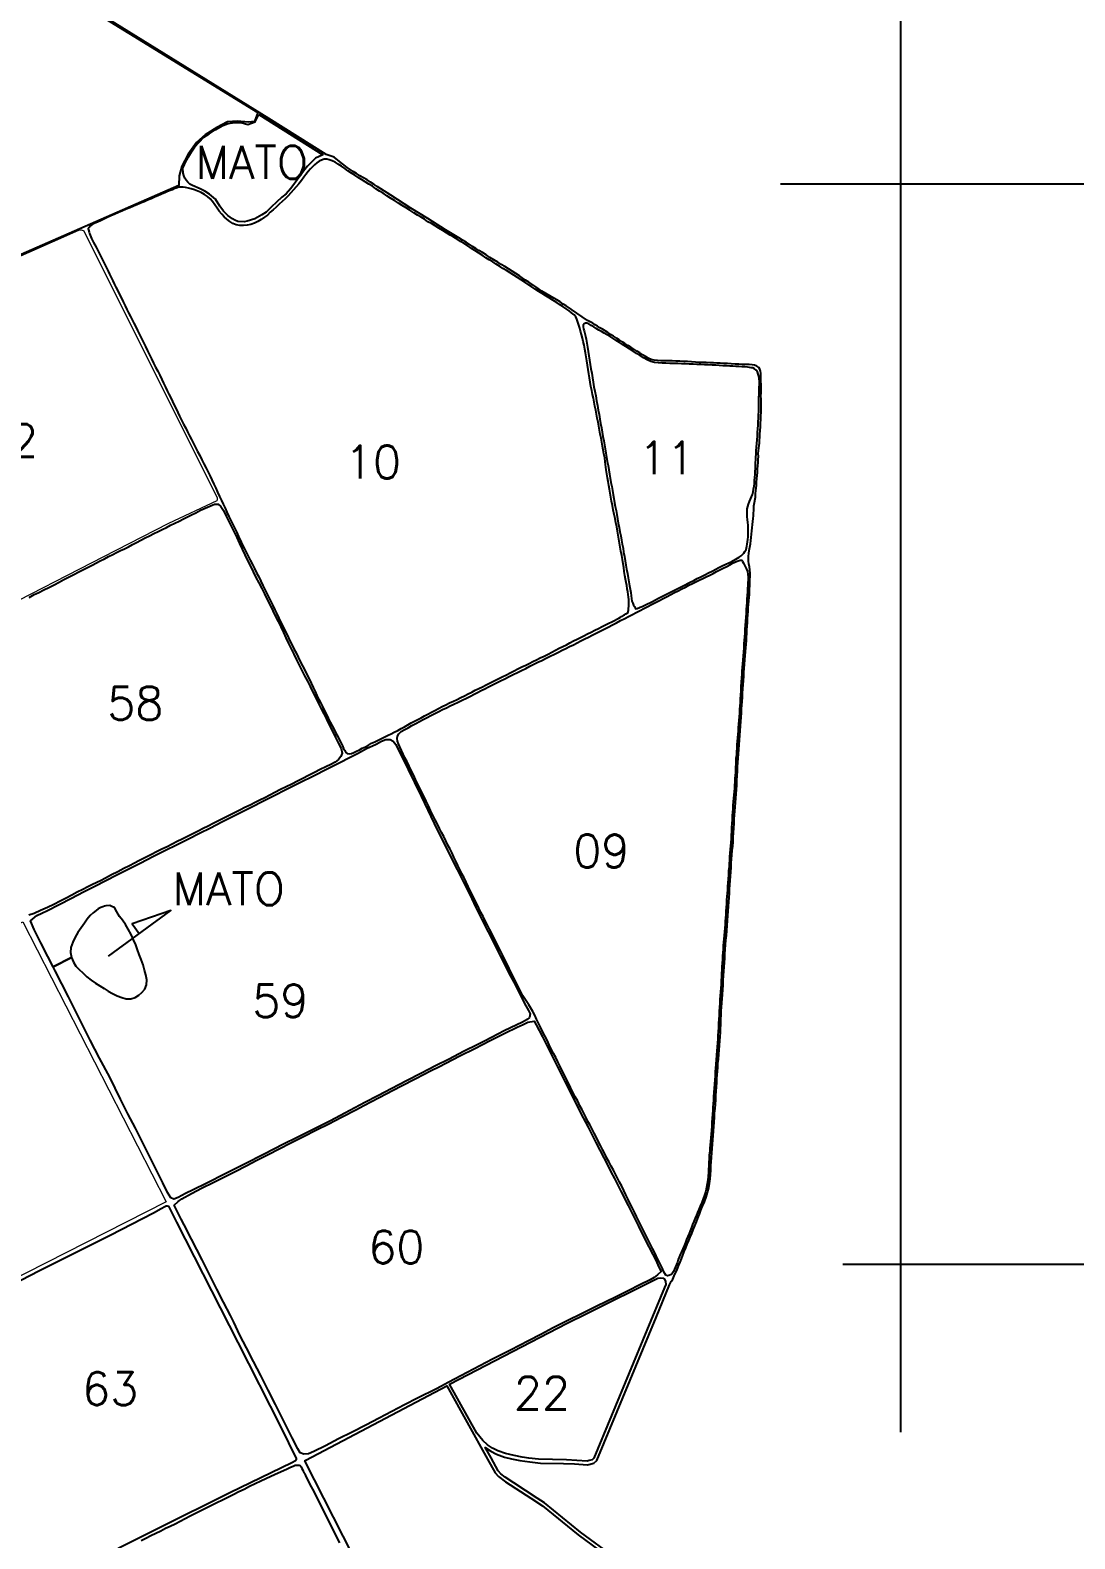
# Model space of a CAD drawing. Header units: millimetres. Extents: x 723072 to 730422, y 7782178 to 7792573.
# Drawn here: x 726292 to 727742, y 7786919 to 7789013 of the extents above; entities that cross this region are included whole.
import ezdxf

# ---------------------------------------------------------------- set-up
doc = ezdxf.new("R2010")
doc.units = ezdxf.units.MM
for name, color, linetype, lineweight in [('0114000653', 1, 'Continuous', 25), ('0114000653007', 5, 'Continuous', 25), ('0114000653009', 5, 'Continuous', 25), ('0114000653010', 5, 'Continuous', 25), ('0114000653011', 5, 'Continuous', 25), ('0114000653022', 5, 'Continuous', 25), ('0114000653035', 5, 'Continuous', 25), ('0114000653052', 5, 'Continuous', 25), ('0114000653056', 5, 'Continuous', 25), ('0114000653058', 5, 'Continuous', 25), ('0114000653059', 5, 'Continuous', 25), ('0114000653060', 5, 'Continuous', 25), ('0114000653062', 5, 'Continuous', 25), ('0114000653063', 5, 'Continuous', 25)]:
    doc.layers.add(name, color=color, linetype=linetype, lineweight=lineweight)
for name, color, linetype in [('MALHA', 8, 'Continuous'), ('MATO', 3, 'Continuous'), ('TXT_DIVERSOS', 7, 'Continuous'), ('TXT_NUM_TALHOES', 7, 'Continuous')]:
    doc.layers.add(name, color=color, linetype=linetype)
doc.styles.add('ROMANS', font='romans')
doc.styles.add('Simplex', font='simplex.shx')

msp = doc.modelspace()

# ---------------------------------------------------------------- linework, layer by layer
at = {"layer": '0114000653', "color": 1, "linetype": 'ByBlock'}
msp.add_lwpolyline([(727102.6, 7786893.7), (727055.6, 7786928.2), (727005.9, 7786968.7), (726995.6, 7786975.4), (726963.4, 7786996.3), (726951.2, 7787004.4), (726945.3, 7787008.8), (726941.5, 7787013.4), (726931.7, 7787031.2), (726926.3, 7787041), (726923.6, 7787045.4), (726931.3, 7787040.4), (726939, 7787036.5), (726950.3, 7787032.3), (726959.9, 7787030), (726971.4, 7787027.6), (726985.7, 7787025.6), (727000.2, 7787023.9), (727032.4, 7787023.6), (727047.4, 7787022.8), (727065.6, 7787021.6), (727074.2, 7787024), (727078.3, 7787027.6), (727160.7, 7787225.9), (727179.2, 7787271.5), (727181.5, 7787276), (727182.8, 7787277), (727186.6, 7787286.1), (727188.9, 7787290.6), (727190.8, 7787294.9), (727192.4, 7787298.9), (727194.1, 7787303), (727196, 7787307.5), (727197.8, 7787312.6), (727199.9, 7787317.7), (727201.9, 7787323), (727204, 7787328), (727206.1, 7787332.9), (727208.1, 7787337.7), (727210.1, 7787342.7), (727212.2, 7787347.9), (727214.4, 7787353.3), (727216.6, 7787358.8), (727218.7, 7787364.2), (727220.8, 7787369.5), (727223, 7787375), (727225.3, 7787380.7), (727227.7, 7787386.8), (727230.1, 7787393.2), (727232.1, 7787399.5), (727233.7, 7787405.9), (727235, 7787412.2), (727235.8, 7787418.6), (727236.3, 7787424.8), (727236.7, 7787430.7), (727236.9, 7787436.6), (727237.3, 7787442.4), (727237.7, 7787448.4), (727238.2, 7787454.6), (727238.6, 7787460.6), (727239.1, 7787466.6), (727239.6, 7787472.6), (727240, 7787478.6), (727240.4, 7787484.8), (727240.8, 7787491.1), (727241.2, 7787497.4), (727241.6, 7787503.6), (727242, 7787509.8), (727242.6, 7787516), (727243, 7787522.1), (727243.4, 7787528.1), (727243.7, 7787534), (727244.1, 7787540.1), (727244.5, 7787546.1), (727244.8, 7787551.9), (727245.2, 7787557.5), (727245.6, 7787562.8), (727245.9, 7787567.9), (727246.2, 7787573.1), (727246.6, 7787578.7), (727247.1, 7787584.7), (727247.6, 7787591.1), (727248.1, 7787597.5), (727248.7, 7787603.8), (727249.1, 7787610), (727249.5, 7787616.1), (727249.9, 7787621.8), (727250.1, 7787627.2), (727250.4, 7787632.1), (727250.5, 7787636.6), (727250.5, 7787640), (727250.9, 7787646.2), (727251.2, 7787651.2), (727251.6, 7787657), (727251.9, 7787662.7), (727252.3, 7787668.5), (727252.7, 7787674.6), (727253.2, 7787681), (727253.6, 7787687.6), (727254, 7787694.1), (727254.4, 7787700.7), (727254.8, 7787706.9), (727255.3, 7787712.9), (727255.6, 7787718.8), (727255.9, 7787724.7), (727256.3, 7787730.8), (727256.7, 7787737.1), (727257, 7787743.5), (727257.7, 7787749.9), (727258.2, 7787756.4), (727258.7, 7787763.1), (727259.2, 7787770.1), (727259.7, 7787777), (727260.3, 7787783.6), (727260.8, 7787790.2), (727261.2, 7787796.7), (727261.6, 7787803.2), (727262, 7787809.3), (727262.4, 7787815.1), (727262.8, 7787820.9), (727263.2, 7787826.8), (727263.7, 7787832.7), (727264.2, 7787838.9), (727264.4, 7787845), (727264.7, 7787850.9), (727265, 7787856.6), (727265.5, 7787862.3), (727265.9, 7787868.2), (727266.5, 7787874.2), (727267, 7787880.3), (727267.5, 7787886.5), (727267.9, 7787892.7), (727268.1, 7787898.9), (727268.5, 7787905.3), (727268.9, 7787911.7), (727269.3, 7787917.7), (727269.7, 7787923.4), (727270.1, 7787929.1), (727270.5, 7787934.9), (727270.9, 7787941), (727271.4, 7787947.1), (727271.8, 7787953), (727272.2, 7787959), (727272.6, 7787965), (727272.9, 7787971.5), (727273.2, 7787978.2), (727273.5, 7787984.6), (727273.8, 7787990.6), (727274.1, 7787996.5), (727274.5, 7788002.4), (727274.9, 7788008.5), (727275.4, 7788014.8), (727275.9, 7788021.3), (727276.5, 7788027.8), (727276.9, 7788034.3), (727277.4, 7788040.7), (727277.7, 7788047.1), (727278.2, 7788053.5), (727278.7, 7788059.7), (727279.1, 7788065.3), (727279.4, 7788070.8), (727279.8, 7788076), (727280.1, 7788081.4), (727280.5, 7788087), (727280.8, 7788092.9), (727281.2, 7788098.7), (727281.6, 7788104.6), (727281.9, 7788110.3), (727282.3, 7788115.9), (727282.7, 7788121.4), (727283.1, 7788127.1), (727283.5, 7788133), (727284, 7788139), (727284.3, 7788144.6), (727284.8, 7788150.7), (727285.3, 7788156), (727285.6, 7788161), (727286, 7788165.8), (727286.3, 7788170.7), (727286.5, 7788175.7), (727286.7, 7788180.7), (727287.1, 7788186), (727287.4, 7788191.1), (727287.8, 7788196.3), (727288.1, 7788201.5), (727288.4, 7788206.6), (727288.6, 7788211.4), (727289.1, 7788216.1), (727289.6, 7788220.8), (727289.9, 7788225.5), (727290.2, 7788229.7), (727290.3, 7788233.8), (727290.5, 7788237.8), (727290.6, 7788242), (727290.7, 7788246.3), (727290.9, 7788250.7), (727291.2, 7788255), (727291.1, 7788259.5), (727290.7, 7788264), (727290.2, 7788268.3), (727289.4, 7788272.2), (727288.9, 7788275.9), (727288.9, 7788279.4), (727289.1, 7788283), (727289.5, 7788286.9), (727290.1, 7788290.9), (727290.9, 7788295.4), (727291.7, 7788300.1), (727292.3, 7788304.6), (727292.8, 7788309.1), (727293.3, 7788313.6), (727293.8, 7788318.1), (727294.2, 7788322.5), (727294.6, 7788327), (727295, 7788331.2), (727295.4, 7788335.2), (727295.8, 7788339.2), (727296.1, 7788342.9), (727296.4, 7788346.4), (727296.5, 7788349.9), (727296.5, 7788352.8), (727296.8, 7788355.2), (727298.7, 7788364.8), (727298.6, 7788367), (727298.9, 7788370.2), (727299.2, 7788373.6), (727299.6, 7788377.4), (727299.9, 7788381.4), (727300.2, 7788385.7), (727300.5, 7788390.3), (727300.9, 7788394.8), (727301.3, 7788399.4), (727301.6, 7788404), (727302.1, 7788408.6), (727302.5, 7788413.1), (727302.6, 7788417.4), (727302.7, 7788421.5), (727302.6, 7788425.5), (727303.7, 7788436.7), (727304.1, 7788439.7), (727304.3, 7788442.1), (727304.4, 7788444.4), (727304.6, 7788448), (727304.9, 7788452.4), (727305.2, 7788457.3), (727305.5, 7788462.4), (727305.7, 7788467.6), (727305.9, 7788472.8), (727306.1, 7788478), (727306.4, 7788483), (727306.5, 7788487.7), (727306.6, 7788492.2), (727306.6, 7788496.8), (727306.5, 7788501.2), (727306.3, 7788505.5), (727306.4, 7788509.7), (727306.4, 7788513.9), (727306.4, 7788517.9), (727306.4, 7788521.8), (727306.3, 7788525.5), (727306.1, 7788528.7), (727306.2, 7788531.5), (727306.2, 7788534.3), (727306.1, 7788537), (727305.7, 7788539.8), (727304.7, 7788542.6), (727303.1, 7788545.1), (727300.6, 7788546.9), (727297.5, 7788548.1), (727293.9, 7788548.7), (727289.8, 7788548.9), (727285.2, 7788549), (727280.4, 7788549.2), (727275.5, 7788549.4), (727270.4, 7788549.7), (727265.1, 7788550), (727259.8, 7788550.3), (727254.5, 7788550.6), (727249.6, 7788550.9), (727245, 7788551.2), (727240.5, 7788551.4), (727235.4, 7788551.6), (727230.3, 7788551.7), (727225.3, 7788551.8), (727220.3, 7788551.9), (727215.3, 7788552.4), (727209.9, 7788552.8), (727204.4, 7788553.1), (727199, 7788553.4), (727193.6, 7788553.7), (727188.2, 7788553.9), (727182.8, 7788554.1), (727177.3, 7788554.2), (727172.1, 7788554.3), (727167.2, 7788554.4), (727162.6, 7788554.7), (727158.1, 7788555.1), (727153.8, 7788556.3), (727149.8, 7788558.1), (727145.9, 7788560.4), (727142, 7788562.7), (727138, 7788565.2), (727133.9, 7788567.8), (727129.8, 7788570.5), (727125.8, 7788573), (727121.6, 7788575.5), (727117.5, 7788578.1), (727113.7, 7788580.7), (727109.6, 7788583.2), (727105.6, 7788585.8), (727101.4, 7788588.5), (727097.4, 7788591), (727093.5, 7788593.5), (727089.8, 7788595.8), (727086.3, 7788598), (727082.8, 7788600.2), (727079.5, 7788602.2), (727076.3, 7788604.3), (727073.1, 7788606.3), (727070.2, 7788608), (727067.5, 7788609.3), (727065.5, 7788610.3), (727035.9, 7788630.5), (727031.7, 7788633.1), (727027.4, 7788636), (727023.1, 7788638.7), (727018.8, 7788641.3), (727002.2, 7788650.9), (726993.6, 7788656.9), (726984.1, 7788663.3), (726979.4, 7788666.4), (726975, 7788669.3), (726970.9, 7788672.4), (726955.8, 7788681.8), (726950.8, 7788685), (726945.9, 7788688), (726940.9, 7788691.2), (726935.6, 7788694.5), (726930.1, 7788697.9), (726924.8, 7788701.3), (726919.8, 7788704.4), (726914.9, 7788707.4), (726910.4, 7788710.2), (726906, 7788713.1), (726901.5, 7788716), (726896.9, 7788718.9), (726892, 7788721.8), (726887.1, 7788724.9), (726882.2, 7788727.9), (726877.5, 7788730.7), (726868.4, 7788736.3), (726844, 7788751.6), (726820.4, 7788766.3), (726792.7, 7788784.1), (726773.8, 7788796.2), (726769.2, 7788799.2), (726764.4, 7788802.2), (726759.5, 7788805.3), (726754.6, 7788808.3), (726749.7, 7788811.2), (726744.9, 7788814.2), (726740.3, 7788817.1), (726736, 7788820), (726731.9, 7788822.7), (726725.3, 7788827.7), (726716.7, 7788834.7), (726713.9, 7788836.8), (726703, 7788840.5), (726623.1, 7788890.6), (725919.4, 7789326.4)], dxfattribs=at)
at = {"layer": '0114000653007', "linetype": 'Continuous'}
msp.add_lwpolyline([(727045, 7786296), (726673.2, 7787027.1), (726673.2, 7787027.2), (726673.2, 7787027.2), (726674.4, 7787027.8), (726870.1, 7787131.3), (726926.9, 7787029.6), (726937.4, 7787010.6), (726941.8, 7787005.2), (726951.7, 7786997.9), (726986.8, 7786975.1), (727002.9, 7786964.7), (727052.6, 7786924.2), (727102.2, 7786887.8)], dxfattribs=at)
at = {"layer": '0114000653009', "linetype": 'ByBlock', "elevation": 577.3}
msp.add_lwpolyline([(726973.2, 7787677.7), (726970.6, 7787683), (726968, 7787688.5), (726965.2, 7787694), (726962.3, 7787699.4), (726959.6, 7787704.9), (726956.9, 7787710.6), (726954, 7787716.5), (726951, 7787722.6), (726947.8, 7787728.7), (726944.7, 7787734.9), (726941.6, 7787741.2), (726938.7, 7787747.2), (726935.7, 7787753.1), (726932.7, 7787759.1), (726929.6, 7787765), (726926.6, 7787770.9), (726923.5, 7787776.8), (726920.5, 7787782.7), (726917.6, 7787788.5), (726914.8, 7787794.4), (726911.9, 7787800.2), (726908.9, 7787806.2), (726905.9, 7787812.3), (726902.8, 7787818.4), (726899.8, 7787824.5), (726896.9, 7787830.5), (726894.1, 7787836.4), (726891.2, 7787842.2), (726888.4, 7787848.1), (726885.6, 7787853.8), (726882.8, 7787859.5), (726880.2, 7787865.1), (726877.5, 7787870.5), (726874.7, 7787876.2), (726871.8, 7787882), (726868.8, 7787887.9), (726865.9, 7787893.7), (726863, 7787899.4), (726860, 7787905.1), (726857.2, 7787910.9), (726854.2, 7787917), (726851, 7787923.4), (726847.8, 7787929.9), (726844.6, 7787936.4), (726841.5, 7787942.8), (726838.6, 7787949), (726835.6, 7787955), (726832.7, 7787961), (726829.7, 7787967.1), (726826.7, 7787973.2), (726823.8, 7787979.3), (726820.9, 7787985.4), (726817.9, 7787991.5), (726815, 7787997.3), (726812.2, 7788003), (726809.6, 7788008.3), (726807.3, 7788013.4), (726805.1, 7788018.3), (726803.1, 7788022.6), (726801.8, 7788026.4), (726801.2, 7788029.8), (726801.7, 7788033.2), (726803.5, 7788036.5), (726806.7, 7788039.5), (726811.2, 7788042.1), (726816.5, 7788044.9), (726821.9, 7788047.8), (726827.2, 7788050.7), (726832.4, 7788053.4), (726837.6, 7788056.1), (726842.8, 7788058.9), (726848.2, 7788061.7), (726853.6, 7788064.5), (726859, 7788067.3), (726864.3, 7788070), (726869.6, 7788072.6), (726874.8, 7788075.1), (726880.2, 7788077.7), (726885.9, 7788080.4), (726891.7, 7788083.1), (726897.5, 7788085.9), (726902.9, 7788088.7), (726908.1, 7788091.3), (726913, 7788093.9), (726917.9, 7788096.4), (726923, 7788099), (726928.2, 7788101.6), (726933.6, 7788104.3), (726939.2, 7788107.1), (726944.9, 7788110), (726950.7, 7788112.9), (726956.6, 7788115.9), (726962.3, 7788118.7), (726968.2, 7788121.6), (726974, 7788124.5), (726979.7, 7788127.3), (726985.3, 7788130.2), (726990.9, 7788132.9), (726996.6, 7788135.7), (727002.3, 7788138.4), (727008.1, 7788141.2), (727013.9, 7788144.1), (727019.7, 7788147), (727025.1, 7788149.7), (727030.2, 7788152.4), (727035.4, 7788155), (727040.7, 7788157.6), (727046.1, 7788160.1), (727051.2, 7788162.8), (727056.3, 7788165.5), (727061.6, 7788168.1), (727066.8, 7788170.7), (727072.1, 7788173.4), (727077.5, 7788176.1), (727083, 7788178.9), (727088.7, 7788181.7), (727094.4, 7788184.6), (727100.1, 7788187.6), (727105.8, 7788190.5), (727111.4, 7788193.5), (727117.1, 7788196.4), (727122.5, 7788199.2), (727127.9, 7788202.1), (727133.2, 7788204.9), (727138.5, 7788207.7), (727143.9, 7788210.4), (727149.1, 7788213.2), (727154.4, 7788215.9), (727159.9, 7788218.6), (727165.3, 7788221.4), (727170.7, 7788224.2), (727176.1, 7788227), (727181.3, 7788229.7), (727186.4, 7788232.5), (727191.4, 7788235.1), (727196.4, 7788237.5), (727201.4, 7788240.1), (727206.3, 7788242.6), (727211.1, 7788245), (727215.9, 7788247.4), (727220.7, 7788249.8), (727225.5, 7788252.1), (727230.3, 7788254.4), (727235.1, 7788256.8), (727239.7, 7788259.2), (727244.4, 7788261.6), (727249.2, 7788264), (727254, 7788266.4), (727258.7, 7788268.8), (727263.1, 7788271.2), (727266.8, 7788273.1), (727270, 7788274.7), (727273.2, 7788276), (727275.9, 7788277), (727277.4, 7788277.5), (727279.5, 7788277.5), (727280.7, 7788275.7), (727282.1, 7788273.3), (727283.5, 7788270.6), (727284.9, 7788267.8), (727286.4, 7788264.8), (727287.6, 7788261.6), (727288.1, 7788258), (727288.3, 7788254), (727288.3, 7788250.2), (727288.2, 7788246.4), (727288, 7788242.4), (727287.8, 7788238), (727287.5, 7788233.4), (727287.2, 7788228.6), (727286.8, 7788223.6), (727286.5, 7788218.8), (727286.2, 7788214.2), (727285.9, 7788209.3), (727285.6, 7788204), (727285.1, 7788198.5), (727284.8, 7788193), (727284.4, 7788187.4), (727284, 7788181.9), (727283.7, 7788176.5), (727283.3, 7788171.2), (727283, 7788166.2), (727282.7, 7788161.2), (727282.3, 7788156), (727281.9, 7788150.3), (727281.5, 7788144.5), (727281.2, 7788138.9), (727280.8, 7788133.6), (727280.3, 7788128.7), (727279.9, 7788123.9), (727279.5, 7788119.1), (727279.2, 7788114.1), (727278.8, 7788108.4), (727278.4, 7788102.3), (727278.1, 7788096.2), (727277.8, 7788090.3), (727277.5, 7788084.8), (727277.3, 7788079.8), (727277, 7788075.1), (727276.6, 7788070.2), (727276.3, 7788065), (727275.9, 7788059.8), (727275.5, 7788054.7), (727275.2, 7788049.7), (727274.8, 7788045), (727274.4, 7788040.5), (727274, 7788035.8), (727273.6, 7788030.9), (727273.2, 7788026), (727273, 7788021.3), (727272.7, 7788016.7), (727272.4, 7788012), (727272.1, 7788006.9), (727271.6, 7788002), (727271.4, 7787997.7), (727271.2, 7787994.1), (727271, 7787990.5), (727270.8, 7787986.7), (727270.7, 7787982.7), (727270.5, 7787978.6), (727270.2, 7787974.2), (727269.9, 7787969.8), (727269.6, 7787965.2), (727269.4, 7787960.8), (727269, 7787956.4), (727268.6, 7787951.8), (727268.3, 7787946.9), (727267.8, 7787941.9), (727267.4, 7787936.9), (727267.1, 7787932.1), (727266.8, 7787927.4), (727266.5, 7787922.4), (727266.1, 7787917.1), (727265.7, 7787911.7), (727265.5, 7787906.2), (727265.3, 7787901), (727265.1, 7787895.5), (727264.8, 7787890.4), (727264.4, 7787885.5), (727264, 7787880.7), (727263.6, 7787875.8), (727263.2, 7787870.8), (727262.8, 7787865.9), (727262.5, 7787861.2), (727262.2, 7787856.4), (727261.9, 7787851.4), (727261.4, 7787846), (727261.1, 7787840.4), (727260.7, 7787834.9), (727260.4, 7787829.6), (727260, 7787824.5), (727259.6, 7787819.8), (727259.3, 7787815.2), (727258.9, 7787810.4), (727258.5, 7787805.4), (727258.2, 7787800.4), (727257.8, 7787795.2), (727257.6, 7787790.2), (727257.3, 7787785.5), (727257, 7787781), (727256.7, 7787776.4), (727256.4, 7787771.5), (727256.1, 7787766.4), (727255.7, 7787761.4), (727255.3, 7787756.6), (727254.8, 7787752), (727254.3, 7787747.3), (727254, 7787742.5), (727253.7, 7787737.6), (727253.3, 7787732.6), (727253.1, 7787727.6), (727252.8, 7787722.9), (727252.4, 7787718.2), (727252.1, 7787713.5), (727251.9, 7787708.7), (727251.6, 7787704), (727251.4, 7787699.1), (727251.1, 7787694.2), (727250.8, 7787689), (727250.5, 7787683.5), (727250.1, 7787678), (727249.8, 7787672.6), (727249.4, 7787667.5), (727249, 7787662.2), (727248.6, 7787656.8), (727248.3, 7787651.3), (727248.1, 7787645.8), (727247.8, 7787640.4), (727247.5, 7787634.7), (727247.2, 7787628.8), (727246.9, 7787623), (727246.6, 7787617.6), (727246.3, 7787612.4), (727245.9, 7787607.2), (727245.5, 7787601.8), (727245, 7787596.1), (727244.5, 7787590.1), (727244, 7787584), (727243.6, 7787578), (727243.3, 7787572.3), (727242.8, 7787566.9), (727242.5, 7787561.5), (727242.1, 7787555.8), (727241.8, 7787550.2), (727241.3, 7787544.3), (727240.9, 7787538.5), (727240.5, 7787532.8), (727240.2, 7787527.7), (727239.9, 7787522.9), (727239.6, 7787518.3), (727239.3, 7787513.4), (727239.1, 7787508.3), (727238.7, 7787503), (727238.3, 7787497.3), (727237.9, 7787491.5), (727237.5, 7787485.8), (727237.1, 7787480.4), (727236.7, 7787475.3), (727236.3, 7787470.5), (727235.9, 7787466), (727235.5, 7787461.3), (727235.1, 7787456.4), (727234.6, 7787451.5), (727234.3, 7787446.3), (727233.9, 7787441.3), (727233.7, 7787436.6), (727233.6, 7787432.2), (727233.4, 7787427.4), (727233, 7787422.3), (727232.5, 7787416.9), (727231.8, 7787411.7), (727230.9, 7787406.5), (727229.6, 7787401.3), (727227.9, 7787396.1), (727226, 7787391), (727224, 7787385.9), (727221.9, 7787380.8), (727219.9, 7787376.2), (727218.2, 7787372), (727216.6, 7787368), (727214.8, 7787363.8), (727213, 7787359.4), (727211.4, 7787355), (727209.8, 7787350.8), (727208.2, 7787346.6), (727206.6, 7787342.5), (727204.8, 7787338.5), (727203.1, 7787334.4), (727201.4, 7787330.1), (727199.6, 7787325.6), (727197.7, 7787321.3), (727196, 7787317.2), (727194.3, 7787313.4), (727192.8, 7787309.8), (727191.4, 7787306.4), (727190.3, 7787303), (727188.9, 7787299.8), (727187.5, 7787296.5), (727186.3, 7787293.2), (727184.9, 7787290), (727183, 7787287.1), (727180.9, 7787285.3), (727178.6, 7787284.2), (727176.4, 7787284.1), (727174.3, 7787285), (727172.7, 7787287.1), (727171.2, 7787290.2), (727169.5, 7787294), (727167.6, 7787297.9), (727165.5, 7787302.3), (727163.2, 7787307), (727160.8, 7787311.8), (727158.4, 7787316.8), (727155.8, 7787322), (727153, 7787327.4), (727150.3, 7787332.9), (727147.5, 7787338.5), (727144.6, 7787344.1), (727141.8, 7787349.7), (727139, 7787355.4), (727136.3, 7787360.9), (727133.6, 7787366.5), (727130.8, 7787372.2), (727127.9, 7787378), (727124.9, 7787383.9), (727121.9, 7787390), (727118.9, 7787396.2), (727115.9, 7787402.3), (727113, 7787408.2), (727110.1, 7787414), (727107.3, 7787419.6), (727104.4, 7787425.2), (727101.4, 7787430.8), (727098.5, 7787436.3), (727095.5, 7787441.9), (727092.4, 7787447.5), (727089.5, 7787453.4), (727086.5, 7787459.2), (727083.4, 7787465), (727080.5, 7787470.9), (727077.5, 7787476.7), (727074.7, 7787482.2), (727071.9, 7787487.7), (727069, 7787493), (727066.2, 7787498.2), (727063.5, 7787503.4), (727060.7, 7787508.8), (727057.9, 7787514.3), (727054.9, 7787520.1), (727052, 7787526.3), (727048.6, 7787532.6), (727045.3, 7787538.9), (727042.1, 7787545.3), (727039, 7787551.5), (727035.9, 7787557.6), (727032.9, 7787563.6), (727030, 7787569.5), (727027.1, 7787575.3), (727024.3, 7787581), (727021.4, 7787586.8), (727018.4, 7787592.6), (727015.3, 7787598.7), (727012.3, 7787604.8), (727009.3, 7787611), (727006.2, 7787617.2), (727003.2, 7787623.2), (727000.3, 7787629.1), (726997.4, 7787634.8), (726994.8, 7787640.4), (726992.2, 7787645.7), (726989.5, 7787650.7), (726986.9, 7787655.6), (726984.3, 7787660), (726981.5, 7787664.3), (726978.6, 7787668.5), (726975.9, 7787672.8), (726973.2, 7787677.7)], close=True, dxfattribs=at)
at = {"layer": '0114000653010', "linetype": 'ByBlock', "elevation": 574.3}
msp.add_lwpolyline([(726588, 7788741.9), (726582.9, 7788742.2), (726578, 7788743.1), (726573.3, 7788744.9), (726569, 7788747.5), (726565, 7788750.7), (726561.3, 7788754.2), (726557.8, 7788758), (726554.5, 7788762), (726551.4, 7788766.3), (726548.4, 7788770.8), (726545.2, 7788775.2), (726541.7, 7788779.2), (726538.1, 7788782.5), (726533.9, 7788785.3), (726529.4, 7788787.7), (726524.6, 7788789.7), (726519.9, 7788791.5), (726515.6, 7788792.9), (726511.5, 7788794.1), (726507.7, 7788794.9), (726504.1, 7788795.4), (726501, 7788795.5), (726498.2, 7788795.1), (726495.8, 7788794.4), (726491.5, 7788792.8), (726489.2, 7788791.8), (726486.1, 7788790.6), (726482.8, 7788789.1), (726478.7, 7788787.4), (726474.1, 7788785.4), (726469.2, 7788783.3), (726464.6, 7788781.4), (726459.8, 7788779.2), (726454.9, 7788777.1), (726450, 7788774.9), (726445.1, 7788772.9), (726440.2, 7788770.9), (726435.4, 7788768.9), (726430.5, 7788766.8), (726425.4, 7788764.7), (726420.2, 7788762.5), (726414.8, 7788760.2), (726409.4, 7788757.8), (726403.9, 7788755.3), (726398.9, 7788753), (726394.1, 7788750.8), (726389.5, 7788748.8), (726385.3, 7788746.9), (726381.5, 7788745.3), (726378.2, 7788743.5), (726375.6, 7788741.6), (726373.7, 7788739.5), (726372.7, 7788737.5), (726373, 7788736), (726373.9, 7788733), (726374.5, 7788730.9), (726375.1, 7788728.9), (726376.1, 7788726.5), (726377.2, 7788724), (726378.6, 7788721.3), (726380.1, 7788718.4), (726381.7, 7788715.2), (726383.4, 7788711.8), (726385.3, 7788708.3), (726387.2, 7788704.6), (726389.1, 7788700.8), (726391.1, 7788697), (726392.9, 7788693.3), (726394.6, 7788689.8), (726396.4, 7788686.2), (726398.2, 7788682.4), (726400.2, 7788678.5), (726402.2, 7788674.4), (726404.3, 7788670), (726406.5, 7788665.4), (726408.6, 7788660.9), (726411, 7788656.3), (726413.5, 7788651.4), (726416, 7788646.3), (726418.6, 7788641.1), (726421.1, 7788636), (726423.6, 7788630.8), (726426, 7788625.7), (726428.5, 7788620.7), (726431, 7788615.9), (726433.4, 7788611.2), (726435.9, 7788606.3), (726438.5, 7788601.3), (726441.1, 7788596.1), (726443.7, 7788590.8), (726446.4, 7788585.3), (726449.2, 7788579.6), (726452, 7788573.9), (726454.8, 7788568.2), (726457.6, 7788562.6), (726460.5, 7788556.9), (726463.3, 7788551.2), (726466.1, 7788545.5), (726469, 7788539.7), (726471.8, 7788534.1), (726474.5, 7788528.5), (726477.2, 7788523), (726479.8, 7788517.7), (726482.2, 7788512.8), (726484.6, 7788508), (726487, 7788503), (726489.4, 7788497.9), (726491.9, 7788492.8), (726494.4, 7788487.8), (726496.8, 7788482.7), (726499.4, 7788477.4), (726502.2, 7788471.8), (726505, 7788466.3), (726507.8, 7788460.8), (726510.5, 7788455.5), (726513.2, 7788450.1), (726515.9, 7788444.8), (726518.6, 7788439.5), (726521.4, 7788434), (726524.3, 7788428.4), (726527.3, 7788422.7), (726530.2, 7788416.9), (726533.2, 7788411.1), (726536.1, 7788405.3), (726538.9, 7788399.7), (726541.6, 7788394.2), (726544.2, 7788388.8), (726546.9, 7788383.1), (726549.6, 7788377.3), (726552.2, 7788371.7), (726554.8, 7788366), (726557.3, 7788360.5), (726559.9, 7788355.1), (726562.5, 7788349.5), (726565.1, 7788343.9), (726567.7, 7788338.2), (726570.4, 7788332.7), (726573.2, 7788327.1), (726576, 7788321.5), (726578.7, 7788315.9), (726581.3, 7788310.3), (726583.9, 7788304.8), (726586.3, 7788299.4), (726588.9, 7788294.1), (726591.7, 7788288.6), (726594.6, 7788283.1), (726597.5, 7788277.4), (726600.4, 7788271.6), (726603.3, 7788265.8), (726606.3, 7788260), (726609.3, 7788254.2), (726612.2, 7788248.3), (726615, 7788242.5), (726617.9, 7788236.8), (726620.6, 7788231.2), (726623.3, 7788225.6), (726626, 7788220), (726628.7, 7788214.4), (726631.4, 7788208.7), (726634.2, 7788202.9), (726637.1, 7788197), (726640, 7788191.1), (726643, 7788185.1), (726646, 7788178.9), (726649, 7788172.7), (726652, 7788166.5), (726655.1, 7788160.5), (726658.1, 7788154.5), (726661, 7788148.6), (726663.9, 7788142.8), (726666.9, 7788136.9), (726669.9, 7788130.9), (726673, 7788124.8), (726676, 7788118.7), (726679, 7788112.6), (726681.9, 7788106.7), (726684.6, 7788100.9), (726687.3, 7788095.2), (726690, 7788089.6), (726692.7, 7788084.2), (726695.4, 7788078.8), (726698, 7788073.6), (726700.6, 7788068.3), (726703.2, 7788063.1), (726705.8, 7788057.9), (726708.4, 7788052.7), (726711.1, 7788047.5), (726713.8, 7788042.4), (726716.3, 7788037.4), (726718.8, 7788032.5), (726721.3, 7788027.7), (726723.5, 7788023.3), (726725.4, 7788019.5), (726727, 7788016.1), (726728.5, 7788013.1), (726730.1, 7788010.6), (726732.1, 7788009), (726734.6, 7788008.4), (726737.9, 7788008.9), (726741.4, 7788010.5), (726745, 7788012.3), (726748.9, 7788014.2), (726752.9, 7788016.3), (726757.2, 7788018.5), (726761.5, 7788020.8), (726765.9, 7788023.2), (726770.5, 7788025.5), (726775.1, 7788027.8), (726779.7, 7788030.1), (726784.2, 7788032.4), (726788.7, 7788034.5), (726793, 7788036.6), (726797.4, 7788038.8), (726802.1, 7788041.1), (726806.7, 7788043.6), (726811.5, 7788046.2), (726816.3, 7788048.9), (726821, 7788051.5), (726825.6, 7788054), (726830.1, 7788056.4), (726834.5, 7788058.7), (726839.2, 7788061.2), (726843.9, 7788063.7), (726848.8, 7788066.3), (726853.8, 7788069), (726858.9, 7788071.6), (726864, 7788074.3), (726869.1, 7788076.8), (726874.2, 7788079.2), (726879.3, 7788081.6), (726883.8, 7788083.8), (726889.6, 7788086.7), (726894.8, 7788089.2), (726899.8, 7788091.8), (726904.9, 7788094.4), (726909.8, 7788096.8), (726914.7, 7788099.2), (726919.8, 7788101.7), (726925, 7788104.4), (726930.4, 7788107.1), (726936, 7788109.9), (726941.6, 7788112.7), (726947.2, 7788115.6), (726952.9, 7788118.5), (726958.2, 7788121.2), (726963.6, 7788123.8), (726969, 7788126.5), (726974.5, 7788129.2), (726979.7, 7788131.7), (726984.7, 7788134.2), (726989.7, 7788136.7), (726994.8, 7788139.2), (727000, 7788141.8), (727005.3, 7788144.4), (727010.7, 7788147.1), (727016, 7788149.7), (727021.3, 7788152.4), (727026.4, 7788155.1), (727031.4, 7788157.5), (727036.3, 7788160), (727041.2, 7788162.7), (727046.3, 7788165.4), (727051.2, 7788167.9), (727055.9, 7788170.2), (727060.6, 7788172.6), (727065.5, 7788175.1), (727070.6, 7788177.6), (727075.7, 7788180.2), (727080.8, 7788182.7), (727085.7, 7788185.3), (727090.4, 7788187.6), (727094.9, 7788189.8), (727099.2, 7788191.9), (727103, 7788193.8), (727106.3, 7788195.6), (727109.1, 7788197), (727111.2, 7788198.2), (727112.6, 7788199.1), (727114.6, 7788200.3), (727115.5, 7788200.9), (727117, 7788201.7), (727118.9, 7788202.8), (727121.6, 7788204.3), (727122.6, 7788207.4), (727122.8, 7788216.5), (727122.7, 7788222.9), (727122.4, 7788226.3), (727121.8, 7788229.9), (727121.3, 7788233.7), (727120.6, 7788237.8), (727119.9, 7788242.1), (727119.2, 7788246.6), (727118.4, 7788251.2), (727117.5, 7788256.3), (727116.6, 7788261.6), (727115.8, 7788267.1), (727114.9, 7788272.5), (727114, 7788278.2), (727113, 7788283.9), (727111.9, 7788289.8), (727111, 7788295.6), (727110.1, 7788301.3), (727109.1, 7788306.7), (727108.2, 7788312.2), (727107.1, 7788317.8), (727106, 7788323.6), (727104.9, 7788329.5), (727103.7, 7788335.4), (727102.6, 7788340.9), (727101.3, 7788347.3), (727100.1, 7788353.3), (727098.9, 7788359.2), (727097.9, 7788365.1), (727096.9, 7788370.6), (727096, 7788375.9), (727095.2, 7788381.2), (727094.3, 7788386.5), (727093.4, 7788391.8), (727092.5, 7788397.4), (727091.6, 7788402.9), (727090.2, 7788414.1), (727089.4, 7788419.5), (727088.4, 7788425), (727087.4, 7788430.5), (727086.3, 7788435.9), (727085.3, 7788441.4), (727084.3, 7788447), (727083.3, 7788452.6), (727082.2, 7788458.1), (727081.2, 7788463.6), (727080.1, 7788469.1), (727079.1, 7788474.5), (727078, 7788480), (727077, 7788485.6), (727075.9, 7788491.2), (727074.8, 7788496.7), (727073.7, 7788502.2), (727072.5, 7788507.6), (727071.3, 7788513.2), (727070.3, 7788518.8), (727069.2, 7788524.5), (727068.2, 7788530.5), (727067.3, 7788536.4), (727066.4, 7788542.4), (727065.5, 7788548.3), (727064.5, 7788554.1), (727063.6, 7788559.8), (727062.7, 7788565.2), (727061.7, 7788570.6), (727060.7, 7788575.8), (727059.5, 7788580.9), (727058.4, 7788585.8), (727057.1, 7788590.6), (727055.9, 7788595.2), (727054.8, 7788599.7), (727053.6, 7788603.9), (727052.3, 7788608.1), (727050.9, 7788611.9), (727049.1, 7788615.2), (727046.8, 7788618.2), (727043.5, 7788620.9), (727039.9, 7788623.6), (727035.8, 7788626.5), (727031.3, 7788629.5), (727026.8, 7788632.4), (727022.1, 7788635.5), (727017.2, 7788638.5), (727012.4, 7788641.5), (727007.6, 7788644.5), (727002.8, 7788647.5), (726998, 7788650.6), (726993, 7788653.8), (726988.1, 7788657), (726983.3, 7788660.1), (726978.4, 7788663.4), (726973.4, 7788666.7), (726968.4, 7788670), (726963.2, 7788673.3), (726958, 7788676.5), (726953, 7788679.6), (726948.2, 7788682.6), (726943.4, 7788685.6), (726938.7, 7788688.6), (726933.9, 7788691.6), (726929.2, 7788694.6), (726924.4, 7788697.4), (726919.1, 7788701), (726914.2, 7788704.1), (726909.3, 7788707.2), (726904.3, 7788710.4), (726899.2, 7788713.8), (726894.2, 7788716.9), (726889.4, 7788719.9), (726884.7, 7788722.9), (726879.9, 7788725.8), (726875, 7788728.9), (726869.8, 7788732), (726864.5, 7788735.3), (726859.2, 7788738.5), (726854, 7788741.6), (726848.8, 7788744.7), (726843.8, 7788747.4), (726839.3, 7788750.7), (726834.5, 7788753.5), (726829.6, 7788756.6), (726824.4, 7788759.8), (726819.1, 7788763.2), (726813.7, 7788766.5), (726808.4, 7788769.9), (726803, 7788773.3), (726797.6, 7788776.7), (726792.2, 7788780.1), (726787, 7788783.5), (726781.8, 7788786.8), (726776.9, 7788790), (726771.9, 7788793.2), (726766.9, 7788796.6), (726761.9, 7788799.7), (726756.8, 7788802.9), (726752, 7788805.9), (726747.2, 7788808.8), (726742.5, 7788811.8), (726737.8, 7788814.9), (726733.1, 7788818), (726728.5, 7788821.3), (726724, 7788824.4), (726719.6, 7788827.3), (726715.2, 7788829.8), (726710.9, 7788831.9), (726707.1, 7788833.5), (726703.6, 7788834.2), (726700.1, 7788834.1), (726696.5, 7788833), (726693.1, 7788831.2), (726689.9, 7788829), (726686.8, 7788826.4), (726684, 7788823.7), (726681, 7788820.6), (726677.8, 7788816.9), (726674.7, 7788813), (726671.7, 7788809), (726668.4, 7788804.5), (726665, 7788800), (726661.3, 7788795.6), (726657.5, 7788791.4), (726653.8, 7788787.4), (726649.9, 7788783.3), (726646, 7788779.3), (726641.9, 7788775.4), (726637.7, 7788771.5), (726633.5, 7788767.6), (726629.4, 7788764), (726625.3, 7788760.5), (726621.2, 7788756.6), (726617.1, 7788753.7), (726612.7, 7788750.6), (726608.1, 7788747.8), (726603.2, 7788745.4), (726598.2, 7788743.6), (726593, 7788742.4), (726588, 7788741.9)], close=True, dxfattribs=at)
at = {"layer": '0114000653011', "linetype": 'ByBlock', "elevation": 566.3}
msp.add_lwpolyline([(727138.7, 7788212), (727141.6, 7788213.3), (727145.1, 7788214.9), (727148.6, 7788216.7), (727152.1, 7788218.4), (727155.8, 7788220.3), (727159.8, 7788222.4), (727164.2, 7788224.7), (727168.8, 7788227), (727173.4, 7788229.4), (727178.1, 7788231.6), (727182.6, 7788233.9), (727187.2, 7788236.2), (727192, 7788238.8), (727197.2, 7788241.4), (727207.8, 7788246.8), (727212.9, 7788249.4), (727217.9, 7788251.9), (727223, 7788254.5), (727228.3, 7788257.2), (727233.5, 7788259.8), (727238.6, 7788262.4), (727243.4, 7788264.8), (727247.9, 7788267.1), (727252.6, 7788269.4), (727257.3, 7788271.7), (727261.7, 7788273.9), (727265.8, 7788275.8), (727271.6, 7788278.9), (727275.9, 7788281.6), (727278.7, 7788283.6), (727281.2, 7788285.9), (727282.6, 7788287.3), (727283.8, 7788289.3), (727285.5, 7788292.4), (727286.5, 7788296.7), (727287.1, 7788299.8), (727287.6, 7788302.9), (727288, 7788306.2), (727288.3, 7788309.8), (727288.6, 7788313.7), (727288.7, 7788317.8), (727288.7, 7788321.9), (727288.4, 7788325.9), (727288, 7788329.7), (727287.6, 7788333.8), (727287.2, 7788337.8), (727287, 7788341.6), (727287, 7788345.2), (727287.3, 7788348.6), (727288, 7788351.9), (727289, 7788355.4), (727290.4, 7788358.9), (727291.9, 7788362.2), (727293.3, 7788365.5), (727294.5, 7788368.8), (727295.4, 7788372.3), (727296, 7788376.1), (727296.6, 7788380), (727297.1, 7788384.1), (727297.4, 7788388.2), (727297.7, 7788392.5), (727298, 7788396.6), (727298.4, 7788400.8), (727298.5, 7788404.9), (727298.7, 7788409.1), (727298.9, 7788413.1), (727299.1, 7788416.8), (727299.2, 7788420.7), (727299.5, 7788424.8), (727299.8, 7788429.3), (727300.2, 7788434.3), (727300.5, 7788439.5), (727300.9, 7788444.7), (727301.3, 7788449.8), (727301.6, 7788454.8), (727302, 7788459.8), (727302.3, 7788464.7), (727302.5, 7788469.7), (727302.7, 7788474.5), (727303, 7788479.3), (727303.2, 7788484), (727303.2, 7788488.8), (727303.2, 7788493.5), (727303.3, 7788498.2), (727303.4, 7788503.1), (727303.6, 7788508), (727303.8, 7788512.8), (727303.9, 7788517.2), (727304, 7788521.3), (727304.1, 7788525.3), (727303.9, 7788529.2), (727303.5, 7788532.8), (727302.6, 7788535.9), (727301.3, 7788538.8), (727299.6, 7788541.4), (727297.4, 7788543.3), (727294.9, 7788544.3), (727292.5, 7788544.7), (727290.5, 7788545), (727287.6, 7788545.3), (727283.8, 7788545.7), (727279.8, 7788545.9), (727275.7, 7788546.2), (727271.4, 7788546.4), (727267.3, 7788546.6), (727263, 7788546.8), (727258.2, 7788547.1), (727253.4, 7788547.4), (727248.4, 7788547.7), (727243.6, 7788548), (727238.4, 7788548.3), (727233, 7788548.5), (727227.8, 7788548.7), (727222.7, 7788548.9), (727217.4, 7788549.1), (727212, 7788549.4), (727206.6, 7788549.7), (727201.2, 7788549.9), (727196, 7788550.2), (727190.8, 7788550.4), (727185.3, 7788550.5), (727179.8, 7788550.6), (727174.4, 7788550.8), (727169.1, 7788551), (727163.9, 7788551.4), (727158.7, 7788552.1), (727153.4, 7788553.4), (727148.2, 7788555.6), (727143.3, 7788558.4), (727138.4, 7788561.5), (727133.6, 7788564.6), (727128.7, 7788567.8), (727123.8, 7788570.9), (727118.9, 7788573.9), (727114.2, 7788576.9), (727109.7, 7788579.7), (727105.3, 7788582.5), (727101, 7788585.2), (727096.8, 7788587.8), (727092.7, 7788590.2), (727088.7, 7788592.8), (727085, 7788595), (727081.4, 7788597), (727077.7, 7788599.2), (727074.2, 7788601.3), (727070.6, 7788603.4), (727067.3, 7788605.4), (727064.8, 7788606.6), (727062.6, 7788606.5), (727060.7, 7788605.5), (727059.6, 7788603.7), (727059.4, 7788601.5), (727060.1, 7788598.8), (727061, 7788595.7), (727061.9, 7788592.3), (727062.8, 7788588.5), (727063.7, 7788584.1), (727064.5, 7788578.9), (727065.4, 7788573.2), (727066.4, 7788567.3), (727067.4, 7788561.3), (727068.3, 7788555.3), (727069.2, 7788549.3), (727070.3, 7788543.2), (727071.3, 7788537), (727072.3, 7788530.7), (727073.4, 7788524.5), (727074.5, 7788518.2), (727075.7, 7788511.9), (727076.9, 7788505.4), (727078.1, 7788498.9), (727079.2, 7788492.3), (727080.4, 7788485.8), (727081.5, 7788479.5), (727082.6, 7788473.4), (727083.7, 7788467.2), (727084.8, 7788461.1), (727085.9, 7788455), (727087, 7788449.1), (727088.1, 7788443.2), (727089.1, 7788437.5), (727090.1, 7788431.9), (727091, 7788426.2), (727092, 7788420.4), (727093, 7788414.6), (727094, 7788408.7), (727095, 7788402.9), (727096.1, 7788397.1), (727097.1, 7788391.3), (727098, 7788385.5), (727099.1, 7788379.7), (727100.1, 7788374), (727101.1, 7788368.4), (727102.2, 7788362.9), (727103.2, 7788357.3), (727104.1, 7788351.8), (727105.1, 7788346.4), (727106.2, 7788340.8), (727107.3, 7788335), (727108.3, 7788329), (727109.4, 7788322.9), (727110.5, 7788317), (727111.6, 7788311.1), (727112.7, 7788305.3), (727113.8, 7788299.6), (727114.8, 7788294), (727115.7, 7788288.4), (727116.7, 7788282.5), (727117.7, 7788276.6), (727118.7, 7788270.7), (727119.7, 7788264.8), (727120.8, 7788258.8), (727121.9, 7788252.9), (727123, 7788247.3), (727123.9, 7788242), (727124.7, 7788237), (727125.5, 7788232.4), (727126.1, 7788228.1), (727126.6, 7788224.2), (727127.2, 7788220.6), (727128.2, 7788217.6), (727129.4, 7788215), (727130.7, 7788213), (727131.7, 7788211.5), (727132.8, 7788209.9), (727134.5, 7788210.4), (727135.5, 7788210.7), (727136.7, 7788211.2), (727138.7, 7788212)], close=True, dxfattribs=at)
at = {"layer": '0114000653022', "linetype": 'Continuous'}
msp.add_lwpolyline([(727172.6, 7787267.6), (727074.2, 7787030.6), (727071.8, 7787028.6), (727068, 7787027.6), (727065, 7787026.7), (727036.2, 7787028.6), (726997.3, 7787029.2), (726984.2, 7787030.8), (726974.6, 7787032.1), (726963.5, 7787034.3), (726951.8, 7787037.1), (726941, 7787041.1), (726933.8, 7787044.8), (726926.7, 7787049.4), (726920.2, 7787055.4), (726912.1, 7787065.4), (726874.1, 7787133.4), (727037.1, 7787218.3), (727064.6, 7787231.6), (727163, 7787280.5), (727167, 7787281), (727170.4, 7787280.8), (727172.5, 7787279.2), (727173.6, 7787276), (727174.1, 7787272.1), (727172.6, 7787267.6)], close=True, dxfattribs=at)
at = {"layer": '0114000653035', "color": 5, "lineweight": 0}
msp.add_lwpolyline([(725924.2, 7787593.6), (726281.6, 7787775.5), (726480.5, 7787386.8), (726118.9, 7787203)], close=True, dxfattribs=at)
at = {"layer": '0114000653052'}
msp.add_lwpolyline([(726336.5, 7789066.5), (726607.8, 7788899), (726603.3, 7788886.6), (726594.8, 7788885.6), (726579.5, 7788886.9), (726565.9, 7788885.9), (726551, 7788878.2), (726535, 7788868.1), (726522.8, 7788857.2), (726511.2, 7788841.3), (726502.6, 7788824.5), (726498.7, 7788811), (726498.5, 7788797.6), (725903.6, 7788537.7)], dxfattribs=at)
at = {"layer": '0114000653056', "elevation": 572.9}
msp.add_lwpolyline([(726445.9, 7786916.7), (726452.5, 7786919.9), (726459.4, 7786923.2), (726466.2, 7786926.6), (726473.2, 7786930), (726479.9, 7786933.4), (726486.4, 7786936.4), (726493, 7786939.6), (726500, 7786943.1), (726507.1, 7786946.8), (726514.2, 7786950.5), (726521.4, 7786954.2), (726528.7, 7786958), (726543.6, 7786965.6), (726551.2, 7786969.2), (726558.8, 7786973), (726566.4, 7786976.8), (726573.9, 7786980.5), (726581.4, 7786984.3), (726589, 7786987.9), (726596.6, 7786991.7), (726604.2, 7786995.4), (726611.9, 7786999.2), (726619.2, 7787002.7), (726632, 7787008.4), (726643.6, 7787013.5), (726648.8, 7787016.1), (726653.2, 7787018.2), (726657, 7787019.8), (726660, 7787020.9), (726662.8, 7787021.2), (726665.1, 7787021.1), (726666.5, 7787020.5), (726668.1, 7787018.6), (726669.1, 7787016.4), (726670.2, 7787014.1), (726670.9, 7787012.8), (726672.4, 7787009.8), (726673, 7787009), (726674.6, 7787005.5), (726677.2, 7787000.1), (726680.1, 7786994.2), (726683.6, 7786987.9), (726721.4, 7786913.1)], dxfattribs=at)
at = {"layer": '0114000653058', "linetype": 'ByBlock', "elevation": 576.1}
msp.add_lwpolyline([(726290.6, 7788225.8), (726297.6, 7788229.6), (726304.1, 7788232.8), (726310.9, 7788236.1), (726318.1, 7788239.7), (726325.2, 7788243.3), (726332.1, 7788247.1), (726338.9, 7788250.7), (726346, 7788254.4), (726352.8, 7788257.8), (726359.3, 7788261.2), (726365.9, 7788264.4), (726372.3, 7788267.6), (726378, 7788270.6), (726389.3, 7788276.4), (726395, 7788279.4), (726400.9, 7788282.4), (726406.7, 7788285.3), (726411.9, 7788288), (726417.3, 7788290.7), (726422.8, 7788293.4), (726428.4, 7788296.2), (726434.1, 7788299.1), (726439.7, 7788302), (726445.4, 7788305.2), (726451.4, 7788308.3), (726457.4, 7788311.3), (726463.5, 7788314.5), (726469.4, 7788317.3), (726475.3, 7788320.2), (726481, 7788322.9), (726486.9, 7788325.9), (726492.8, 7788328.9), (726499, 7788331.8), (726504.9, 7788334.7), (726510.2, 7788337.5), (726515.8, 7788340.3), (726521.7, 7788343.3), (726528.4, 7788346.7), (726535, 7788349.6), (726541.2, 7788352.5), (726547.6, 7788355), (726553.1, 7788355.2), (726556.8, 7788352.2), (726560.1, 7788346.4), (726564, 7788338.7), (726567.8, 7788331.2), (726571.4, 7788323.8), (726575.1, 7788316.5), (726578.8, 7788308.8), (726582.6, 7788300.8), (726586.2, 7788292.7), (726590, 7788285), (726593.8, 7788277.1), (726597.7, 7788269.3), (726601.5, 7788261.4), (726605.3, 7788253.5), (726609.3, 7788245.8), (726613.3, 7788238.1), (726617.1, 7788230.6), (726620.9, 7788223), (726624.9, 7788215.1), (726628.8, 7788207.2), (726632.6, 7788199.4), (726636.1, 7788192.1), (726639.7, 7788184.7), (726643.4, 7788177.2), (726646.9, 7788169.7), (726650.6, 7788162), (726654.2, 7788154.4), (726657.9, 7788146.9), (726661.7, 7788139.3), (726665.5, 7788131.8), (726669.1, 7788124.4), (726672.9, 7788117), (726676.7, 7788109.5), (726680.5, 7788102), (726684.4, 7788094.2), (726688.3, 7788086.4), (726692.2, 7788078.7), (726695.9, 7788071.3), (726699.6, 7788064), (726703.3, 7788056.6), (726707.1, 7788049), (726711.2, 7788040.8), (726715.4, 7788032), (726719.8, 7788023.1), (726723.4, 7788015.8), (726725.1, 7788009.7), (726723.3, 7788004.9), (726720.1, 7788000.8), (726715.3, 7787997.1), (726709.4, 7787994), (726702.4, 7787990.5), (726694.5, 7787986.7), (726686.5, 7787982.7), (726678.5, 7787978.5), (726670.3, 7787974.4), (726662.8, 7787970.6), (726655.1, 7787966.5), (726647.3, 7787962.8), (726639.4, 7787958.9), (726631.7, 7787955), (726624.4, 7787951.2), (726617.5, 7787947.6), (726610.8, 7787944.1), (726604.1, 7787940.9), (726597.2, 7787937.5), (726590.1, 7787933.9), (726582.9, 7787930.3), (726575.5, 7787926.6), (726568, 7787922.9), (726560.6, 7787919.1), (726553.2, 7787915.4), (726545.8, 7787911.7), (726538.8, 7787908.3), (726532, 7787904.8), (726525.2, 7787901.3), (726517.7, 7787897.5), (726510.3, 7787893.8), (726503.1, 7787890.3), (726496.1, 7787886.8), (726489.1, 7787883.3), (726481.9, 7787879.7), (726474.6, 7787876.1), (726467.2, 7787872.4), (726460.2, 7787868.8), (726453.8, 7787865.7), (726448.2, 7787862.9), (726442.7, 7787860), (726436.7, 7787856.8), (726429.9, 7787853.2), (726422.2, 7787849.3), (726413.5, 7787844.9), (726404.7, 7787840.5), (726396.3, 7787836.1), (726389.4, 7787832.5), (726378.4, 7787827.3), (726372.1, 7787824), (726364.9, 7787820.3), (726357.4, 7787816.4), (726349.9, 7787812.4), (726342.1, 7787808.4), (726333.6, 7787803.9), (726325, 7787799.6), (726315.9, 7787795.4), (726306.5, 7787791), (726297.6, 7787787.1), (726290.3, 7787784.8)], dxfattribs=at)
at = {"layer": '0114000653059', "linetype": 'ByBlock'}
msp.add_lwpolyline([(726324, 7787712.7), (726349.5, 7787725.8), (726351.9, 7787719.2), (726355.3, 7787713.8), (726360.1, 7787709.1), (726365.2, 7787704.4), (726370.7, 7787699.2), (726376.6, 7787694.5), (726382.5, 7787690.4), (726388.6, 7787686.3), (726394.6, 7787682.6), (726400.1, 7787679.3), (726406.3, 7787675.8), (726412.7, 7787672.6), (726419, 7787670.1), (726425.3, 7787668.5), (726431.6, 7787668.4), (726437.7, 7787670.3), (726442.8, 7787673.6), (726447, 7787677.1), (726447, 7787677.1), (726450.9, 7787681.8), (726453.4, 7787687.9), (726453.8, 7787694.7), (726452.6, 7787701.9), (726450.8, 7787708.4), (726448.8, 7787715.5), (726446.2, 7787723), (726443.2, 7787729.8), (726441, 7787736.6), (726438.5, 7787743.5), (726435.6, 7787750.6), (726432, 7787757.9), (726428.2, 7787765.3), (726424.3, 7787771.8), (726420, 7787777.8), (726416.1, 7787782.9), (726412.4, 7787789.1), (726408.8, 7787795.2), (726406.4, 7787796.2), (726402.5, 7787797.9), (726397.1, 7787797.5), (726395.2, 7787797), (726393, 7787796.3), (726389.9, 7787795.1), (726386.4, 7787793.2), (726383.5, 7787791.3), (726379.3, 7787788.1), (726375.1, 7787784), (726370.9, 7787778.9), (726367.3, 7787773.3), (726362.9, 7787767.1), (726358.3, 7787760.6), (726354.2, 7787753.9), (726351.3, 7787747.3), (726348.6, 7787739.9), (726348.1, 7787732.6), (726349.5, 7787725.8), (726324, 7787712.7), (726316.6, 7787727.1), (726306.9, 7787746.4), (726297.4, 7787764.8), (726292.3, 7787776.6), (726301.1, 7787784.1), (726308.1, 7787787.6), (726315.8, 7787791.3), (726332.4, 7787799.6), (726349.5, 7787808.4), (726365.8, 7787817), (726381.8, 7787825.1), (726397.1, 7787832.8), (726412.2, 7787840.7), (726428.9, 7787849.1), (726445.6, 7787857.5), (726462.1, 7787866), (726478.7, 7787874.5), (726495.8, 7787882.9), (726511.9, 7787890.8), (726527.1, 7787898.4), (726542.2, 7787906.1), (726558.2, 7787914), (726573.7, 7787922.1), (726587.4, 7787928.9), (726600.4, 7787935.6), (726614.2, 7787942.6), (726629.8, 7787950.4), (726647.8, 7787959.4), (726666.4, 7787968.8), (726685.2, 7787978.2), (726704.3, 7787987.6), (726721.9, 7787996.5), (726735.3, 7788003.5), (726746.4, 7788009.2), (726758.6, 7788015.8), (726772, 7788022.2), (726779.4, 7788026.1), (726785.8, 7788028.5), (726791.6, 7788028.6), (726795.9, 7788026), (726799.3, 7788021.5), (726802.9, 7788014.4), (726811.9, 7787996.5), (726821, 7787978.1), (726825.3, 7787968.8), (726829.9, 7787959.1), (726834.5, 7787949.7), (726839.1, 7787940.2), (726848.1, 7787921.5), (726857.4, 7787902.4), (726866.6, 7787884), (726875.8, 7787865.3), (726884.7, 7787847.8), (726893.3, 7787830.6), (726902, 7787813.1), (726910.7, 7787795.5), (726918.9, 7787778.8), (726927.5, 7787761.6), (726936.3, 7787744.4), (726945.4, 7787726.5), (726958.7, 7787700.1), (726963.1, 7787691.8), (726967.2, 7787683.5), (726971.4, 7787675.2), (726975.8, 7787666.7), (726980, 7787658.8), (726983.4, 7787652.5), (726985.9, 7787647.5), (726984.9, 7787642.7), (726981.6, 7787639.7), (726975.3, 7787636.2), (726967.6, 7787632.4), (726958.8, 7787628.2), (726950, 7787623.9), (726941.2, 7787619.5), (726932.1, 7787614.7), (726922.7, 7787609.9), (726913.1, 7787604.9), (726893.4, 7787595.2), (726873.3, 7787584.8), (726854.6, 7787575.3), (726835, 7787565.2), (726814.2, 7787554.5), (726794, 7787544.2), (726774.7, 7787534), (726756.3, 7787524.4), (726728.6, 7787509.7), (726708.6, 7787499.2), (726689.6, 7787489.6), (726662.4, 7787475.9), (726643.7, 7787466.6), (726616.6, 7787453), (726589.4, 7787438.9), (726562.7, 7787425.4), (726537.3, 7787412.6), (726518.4, 7787403.5), (726507.5, 7787398.2), (726497.5, 7787392.6), (726491.2, 7787390.5), (726487, 7787392.1), (726482.5, 7787399.7), (726476.2, 7787412.8), (726472.1, 7787421.3), (726462.3, 7787440.8), (726452.5, 7787460.4), (726438.1, 7787489), (726427.7, 7787508.8), (726417.4, 7787529.4), (726402.6, 7787559.5), (726388.1, 7787586.1), (726375.1, 7787611.3), (726362.2, 7787637.1), (726345.1, 7787671.3), (726326.7, 7787707.5), (726324, 7787712.7)], dxfattribs=at)
at = {"layer": '0114000653060', "linetype": 'ByBlock', "elevation": 576}
msp.add_lwpolyline([(726515.7, 7787334.8), (726505.7, 7787354.9), (726501.6, 7787362.8), (726496, 7787373.6), (726491.8, 7787382), (726497.2, 7787387.3), (726502.4, 7787390.7), (726515.8, 7787398.3), (726530.7, 7787405.9), (726545.9, 7787413.5), (726560.8, 7787421), (726576.6, 7787428.9), (726591.6, 7787436.7), (726606.4, 7787444.4), (726622.1, 7787452.5), (726637.4, 7787460.2), (726653.8, 7787468.4), (726671.4, 7787477.2), (726689.4, 7787486.4), (726706.6, 7787494.9), (726724.2, 7787504), (726744.9, 7787514.8), (726755.2, 7787520.3), (726765.7, 7787525.8), (726786.1, 7787536.6), (726806.4, 7787547.3), (726827.1, 7787558), (726848.5, 7787568.9), (726859.2, 7787574.2), (726868.7, 7787579.2), (726888.3, 7787589.3), (726909.2, 7787599.7), (726930.2, 7787610.5), (726950.6, 7787620.9), (726968.1, 7787629.2), (726976.3, 7787632.8), (726982.9, 7787636.1), (726991.6, 7787637.5), (726994.4, 7787632.4), (727002.9, 7787615.7), (727013.1, 7787595.2), (727023.4, 7787575), (727034, 7787553.9), (727045.2, 7787531.8), (727056, 7787510.3), (727066.5, 7787490.3), (727077.2, 7787469), (727088, 7787447.7), (727093.2, 7787437.9), (727098, 7787428.4), (727102.8, 7787419.1), (727112.3, 7787400.4), (727121.8, 7787381.5), (727131.5, 7787362.3), (727136.1, 7787352.9), (727145.7, 7787333.8), (727156, 7787313.7), (727160.7, 7787304.6), (727164.2, 7787296.9), (727167.7, 7787290), (727162.8, 7787285.2), (727158.2, 7787281.5), (727152.4, 7787278.3), (727138.2, 7787271.3), (727121.9, 7787263.2), (727104.4, 7787254.5), (727078.4, 7787242), (727060.8, 7787233.1), (727034.7, 7787220.1), (727017.8, 7787211.5), (727000.7, 7787202.5), (726983.4, 7787193.5), (726958.6, 7787180.7), (726933.5, 7787168), (726907.1, 7787154.5), (726889.9, 7787145.2), (726873.2, 7787136.1), (726855.8, 7787127.1), (726829.4, 7787114.2), (726811.3, 7787104.8), (726793.8, 7787095.5), (726776.5, 7787086.4), (726757.9, 7787076.7), (726739, 7787067), (726719.8, 7787057.5), (726701.8, 7787048), (726685.7, 7787039.9), (726678.4, 7787036.7), (726672, 7787036.2), (726666.7, 7787038.4), (726663.4, 7787043.9), (726655.7, 7787059), (726646.6, 7787076.5), (726632.5, 7787105.1), (726622.4, 7787125.3), (726611.9, 7787145.7), (726601.9, 7787165.2), (726592.4, 7787184.1), (726583.2, 7787201.7), (726574.5, 7787219.5), (726569.9, 7787228.8), (726560.3, 7787247.5), (726551.2, 7787265.4), (726538.9, 7787289.6), (726530.5, 7787306.2), (726515.7, 7787334.8)], close=True, dxfattribs=at)
at = {"layer": '0114000653062', "lineweight": 0}
msp.add_lwpolyline([(725905.3, 7788534.9), (725907.9, 7788536.9), (725910.8, 7788538.4), (726010.3, 7788581.1), (726359.5, 7788735.8), (726363.1, 7788736.3), (726366.6, 7788734.8), (726551.4, 7788364), (726551.6, 7788361.6), (726550.9, 7788359.8), (726483.8, 7788328.3), (726410.8, 7788290.9), (726224.8, 7788195.8), (726111.8, 7788139.6), (726107.9, 7788138), (726104, 7788139.3), (725907.9, 7788524), (725904.7, 7788531.3)], close=True, dxfattribs=at)
at = {"layer": '0114000653063'}
msp.add_lwpolyline([(726241.8, 7787258.9), (726304.2, 7787290.8), (726403, 7787340.2), (726463.2, 7787371.6), (726474, 7787377.3), (726478.7, 7787380), (726480.7, 7787381), (726482.2, 7787381.1), (726483.8, 7787380.4), (726495.2, 7787358.4), (726580, 7787191.4), (726639.7, 7787073.6), (726661.1, 7787030.3), (726661.2, 7787028.6), (726660.1, 7787027), (726655, 7787024.1), (726569.1, 7786982.7), (726469.7, 7786932.9), (726360.2, 7786878)], dxfattribs=at)
at = {"layer": 'MALHA'}
msp.add_lwpolyline([(727500, 7790189), (727500, 7787067)], dxfattribs=at)
at = {"layer": 'MALHA', "color": 8}
for points in [[(727333.3, 7788800), (730072.1, 7788800)], [(727419.7, 7787300), (730072.1, 7787300)]]:
    msp.add_lwpolyline(points, dxfattribs=at)
at = {"layer": 'MATO', "linetype": 'Continuous'}
msp.add_lwpolyline([(726609.4, 7788896.2), (726698.1, 7788840.2), (726687.9, 7788835.5), (726682.7, 7788830.6), (726676.8, 7788824.6), (726671.2, 7788817.4), (726665.5, 7788809.4), (726662.6, 7788805.4), (726656.5, 7788797.2), (726653.4, 7788793.2), (726647.2, 7788786.1), (726641.4, 7788781.3), (726633.7, 7788774.5), (726626.8, 7788767.8), (726619.4, 7788760.8), (726613.6, 7788756.8), (726603.8, 7788751.3), (726593.1, 7788747.9), (726588.8, 7788747.1), (726580.2, 7788747.8), (726576.2, 7788749.3), (726572.7, 7788751.2), (726569.4, 7788753.5), (726566.2, 7788756.1), (726560.3, 7788762.2), (726555.4, 7788769.1), (726549, 7788778.7), (726541, 7788785.6), (726534.6, 7788789.8), (726528.1, 7788793.1), (726517.1, 7788797.5), (726513.8, 7788799.6), (726510.9, 7788802.1), (726508.5, 7788804.9), (726506.6, 7788808), (726505.3, 7788811.3), (726504.4, 7788814.8), (726504, 7788821.7), (726506, 7788826.8), (726507.3, 7788829.3), (726511.7, 7788837.5), (726516.1, 7788844.4), (726520.5, 7788851.3), (726526.4, 7788857.6), (726533.1, 7788864.8), (726540.3, 7788869.4), (726548.9, 7788874.9), (726559.6, 7788881), (726566.6, 7788883.7), (726575.6, 7788885.2), (726584.7, 7788885), (726594, 7788882.5), (726604.2, 7788886.1)], close=True, dxfattribs=at)
at = {"layer": 'MATO', "linetype": 'ByBlock'}
msp.add_lwpolyline([(726370.9, 7787778.9), (726367.3, 7787773.3), (726362.9, 7787767.1), (726358.3, 7787760.6), (726354.2, 7787753.9), (726351.3, 7787747.3), (726348.6, 7787739.9), (726348.1, 7787732.6), (726349.5, 7787725.8), (726351.9, 7787719.2), (726355.3, 7787713.8), (726360.1, 7787709.1), (726365.2, 7787704.4), (726370.7, 7787699.2), (726376.6, 7787694.5), (726382.5, 7787690.4), (726388.6, 7787686.3), (726394.6, 7787682.6), (726400.1, 7787679.3), (726406.3, 7787675.8), (726412.7, 7787672.6), (726419, 7787670.1), (726425.3, 7787668.5), (726431.6, 7787668.4), (726437.7, 7787670.3), (726442.8, 7787673.6), (726447, 7787677.1), (726447, 7787677.1), (726450.9, 7787681.8), (726453.4, 7787687.9), (726453.8, 7787694.7), (726452.6, 7787701.9), (726450.8, 7787708.4), (726448.8, 7787715.5), (726446.2, 7787723), (726443.2, 7787729.8), (726441, 7787736.6), (726438.5, 7787743.5), (726435.6, 7787750.6), (726432, 7787757.9), (726428.2, 7787765.3), (726424.3, 7787771.8), (726420, 7787777.8), (726416.1, 7787782.9), (726412.4, 7787789.1), (726408.8, 7787795.2), (726406.4, 7787796.2), (726402.5, 7787797.9), (726397.1, 7787797.5), (726395.2, 7787797), (726393, 7787796.3), (726389.9, 7787795.1), (726386.4, 7787793.2), (726383.5, 7787791.3), (726379.3, 7787788.1), (726375.1, 7787784)], close=True, dxfattribs=at)
at = {"layer": 'TXT_DIVERSOS'}
msp.add_lwpolyline([(726400.7, 7787727.8), (726487.2, 7787791.2), (726433.4, 7787772.5), (726443.3, 7787759)], dxfattribs=at)

# ---------------------------------------------------------------- texts
at = {"layer": 'TXT_DIVERSOS', "linetype": 'Continuous', "style": 'Simplex'}
msp.add_text('MATO', height=45.5, dxfattribs=at).set_placement((726521.5, 7788807.1))
at = {"layer": 'TXT_DIVERSOS', "linetype": 'ByBlock', "style": 'ROMANS'}
msp.add_text('MATO', height=45.5, dxfattribs=at).set_placement((726489.4, 7787798.5))
at = {"layer": 'TXT_NUM_TALHOES', "linetype": 'Continuous', "style": 'Simplex'}
for s, p in [('62', (726225.1, 7788420.8)), ('10', (726728.7, 7788391)), ('11', (727136.6, 7788396.7)), ('58', (726398.9, 7788056)), ('09', (727045.7, 7787851)), ('59', (726600.2, 7787643.1)), ('60', (726761.3, 7787301.1)), ('63', (726364, 7787104.5)), ('22', (726963.3, 7787098.3))]:
    msp.add_text(s, height=45.5, dxfattribs=at).set_placement(p)

doc.saveas('drawing.dxf')
